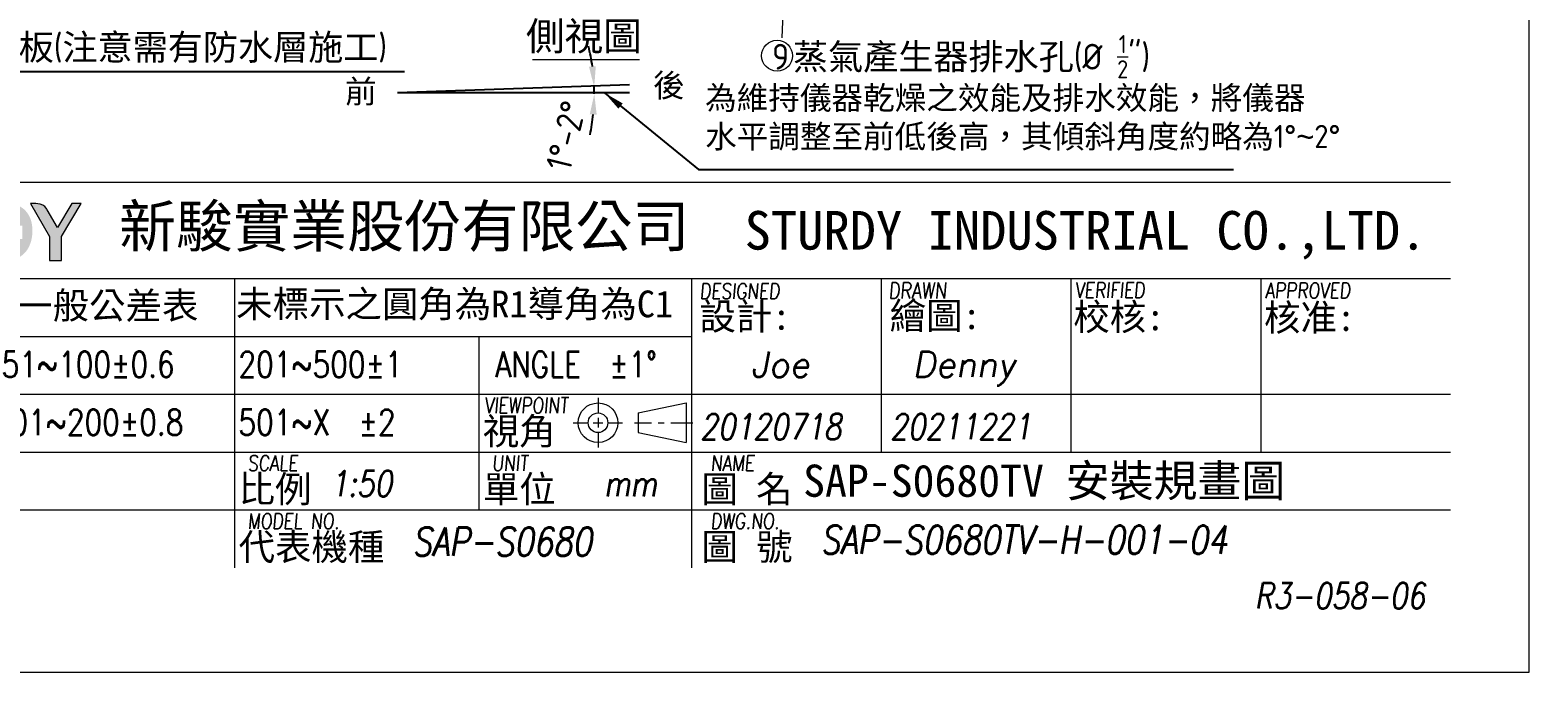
# Model space of a CAD drawing. Header units: millimetres. Extents: x -437105 to -215729, y -13373 to 269.
# Drawn here: x -340547 to -334723, y -10031 to -7535 of the extents above; entities that cross this region are included whole.
import ezdxf

# ---------------------------------------------------------------- set-up
doc = ezdxf.new("R2010")
doc.units = ezdxf.units.MM
doc.header["$MEASUREMENT"] = 0
doc.layers.get('0').update_dxf_attribs({"lineweight": 25})
for name, color, linetype, lineweight in [('D', 3, 'Continuous', 13), ('F', 7, 'Continuous', 15), ('T', 4, 'Continuous', 15)]:
    doc.layers.add(name, color=color, linetype=linetype, lineweight=lineweight)
doc.styles.get("Standard").update_dxf_attribs({"font": 'KAIU.TTF'})
doc.styles.add('STU25', font='isocp2.shx')
doc.styles.add('Text', font='romans.shx', dxfattribs={"width": 0.8, "oblique": 10})
doc.dimstyles.new('STU25', dxfattribs={"dimscale": 40, "dimtxt": 2.5, "dimasz": 2, "dimexe": 0.6, "dimexo": 1, "dimgap": 1, "dimtad": 1, "dimdsep": 46, "dimtxsty": 'STU25', "dimcen": 2, "dimazin": 2, "dimtfac": 1, "dimtmove": 0, "dimatfit": 3, "dimfxl": 0, "dimtolj": 1, "dimtzin": 0, "dimarcsym": 0})
doc.dimstyles.new('STU25$7', dxfattribs={"dimscale": 40, "dimtxt": 2.5, "dimasz": 2, "dimexe": 1.25, "dimexo": 0.625, "dimgap": 1, "dimtad": 0, "dimdec": 4, "dimdsep": 46, "dimtxsty": 'STU25', "dimcen": 2.5, "dimazin": 2, "dimtfac": 1, "dimtdec": 4, "dimtmove": 0, "dimatfit": 3, "dimfxl": 0, "dimtolj": 1, "dimtzin": 0, "dimarcsym": 0})

# ---------------------------------------------------------------- blocks, each defined once
blk = doc.blocks.new('*D1')
at = {"layer": 'D', "color": 0, "lineweight": -2}
for start, end in [(7.96945, 13.9389), (0, 2), (348.0611, 354.03055)]:
    blk.add_arc((-339123.1, -7783.6), 768.2, start, end, dxfattribs=at)
at = {"layer": 'D', "color": 0}
for points in [[(-338375.6, -7678.3), (-338349, -7676), (-338355.3, -7756.8)], [(-338345.7, -7864.2), (-338372.4, -7862.8), (-338354.9, -7783.6)]]:
    blk.add_solid(points, dxfattribs=at)
at = {"layer": 'Defpoints', "color": 0}
for p in [(-339123.1, -7783.6), (-339123.1, -7783.6), (-338355.1, -7765.7), (-338222.6, -7752.2), (-338222.1, -7783.6)]:
    blk.add_point(p, dxfattribs=at)
at = {"layer": 'D', "color": 0, "insert": (-338464.5, -7945.8), "char_height": 100, "attachment_point": 5, "rotation": 76.16516, "style": 'STU25'}
blk.add_mtext('1%%D-2%%D', dxfattribs=at)
blk = doc.blocks.new('新駿LOGO')
at = {"layer": 'F'}
h = blk.add_hatch(color=256, dxfattribs=at)
edge = h.paths.add_edge_path()
edge.add_spline(control_points=[(-514.87, -443.62), (-514.87, -443.62), (-513.05, -443.62), (-513.05, -443.62)], knot_values=[-9, -9, -9, -9, -8, -8, -8, -8], degree=3, periodic=0)
edge.add_spline(control_points=[(-513.05, -443.62), (-512.51, -443.62), (-512.09, -443.52), (-511.79, -443.32)], knot_values=[-8, -8, -8, -8, -7, -7, -7, -7], degree=3, periodic=0)
edge.add_spline(control_points=[(-511.79, -443.32), (-511.48, -443.12), (-511.25, -442.85), (-511.09, -442.5)], knot_values=[-7, -7, -7, -7, -6, -6, -6, -6], degree=3, periodic=0)
edge.add_spline(control_points=[(-511.09, -442.5), (-510.93, -442.15), (-510.85, -441.76), (-510.85, -441.32)], knot_values=[-6, -6, -6, -6, -5, -5, -5, -5], degree=3, periodic=0)
edge.add_spline(control_points=[(-510.85, -441.32), (-510.85, -440.87), (-510.93, -440.49), (-511.1, -440.17)], knot_values=[-5, -5, -5, -5, -4, -4, -4, -4], degree=3, periodic=0)
edge.add_spline(control_points=[(-511.1, -440.17), (-511.27, -439.85), (-511.49, -439.61), (-511.78, -439.45)], knot_values=[-4, -4, -4, -4, -3, -3, -3, -3], degree=3, periodic=0)
edge.add_spline(control_points=[(-511.78, -439.45), (-512.06, -439.29), (-512.46, -439.2), (-512.97, -439.2)], knot_values=[-3, -3, -3, -3, -2, -2, -2, -2], degree=3, periodic=0)
edge.add_spline(control_points=[(-512.97, -439.2), (-512.97, -439.2), (-514.87, -439.2), (-514.87, -439.2)], knot_values=[-2, -2, -2, -2, -1, -1, -1, -1], degree=3, periodic=0)
edge.add_spline(control_points=[(-514.87, -439.2), (-514.87, -439.2), (-514.87, -443.62), (-514.87, -443.62)], knot_values=[-1, -1, -1, -1, 0, 0, 0, 0], degree=3, periodic=0)
h.paths.add_polyline_path([(-514.34, -441.95), (-514.34, -440.92), (-513.51, -440.92), (-513.51, -440.07), (-512.48, -440.07), (-512.48, -440.92), (-511.64, -440.92), (-511.64, -441.95), (-512.48, -441.95), (-512.48, -442.77), (-513.51, -442.77), (-513.51, -441.95)], flags=16)
h = blk.add_hatch(color=256, dxfattribs=at)
edge = h.paths.add_edge_path()
edge.add_spline(control_points=[(-509.51, -443.62), (-509.51, -443.62), (-509.51, -441.77), (-509.51, -441.77), (-509.51, -441.77), (-511, -439.2), (-511, -439.2), (-511, -439.2), (-510.64, -439.2), (-510.64, -439.2), (-510.64, -439.2), (-510.3, -439.19), (-510.04, -439.32), (-509.79, -439.45), (-509.71, -439.68), (-509.71, -439.68), (-509.71, -439.68), (-508.9, -441.07), (-508.9, -441.07), (-508.9, -441.07), (-507.78, -439.2), (-507.78, -439.2), (-507.78, -439.2), (-507.05, -439.2), (-507.05, -439.2), (-507.05, -439.2), (-508.59, -441.77), (-508.59, -441.77), (-508.59, -441.77), (-508.59, -443.62), (-508.59, -443.62), (-508.59, -443.62), (-509.51, -443.62), (-509.51, -443.62)], knot_values=[0, 0, 0, 0, 1, 1, 1, 2, 2, 2, 3, 3, 3, 4, 4, 4, 5, 5, 5, 6, 6, 6, 7, 7, 7, 8, 8, 8, 9, 9, 9, 10, 10, 10, 11, 11, 11, 11], degree=3, periodic=1)
at = {"layer": 'F', "lineweight": 0}
blk.add_open_spline([(-509.51, -443.62), (-509.51, -443.62), (-509.51, -441.77), (-509.51, -441.77), (-509.51, -441.77), (-511, -439.2), (-511, -439.2), (-511, -439.2), (-510.64, -439.2), (-510.64, -439.2), (-510.64, -439.2), (-510.3, -439.19), (-510.04, -439.32), (-509.79, -439.45), (-509.71, -439.68), (-509.71, -439.68), (-509.71, -439.68), (-508.9, -441.07), (-508.9, -441.07), (-508.9, -441.07), (-507.78, -439.2), (-507.78, -439.2), (-507.78, -439.2), (-507.05, -439.2), (-507.05, -439.2), (-507.05, -439.2), (-508.59, -441.77), (-508.59, -441.77), (-508.59, -441.77), (-508.59, -443.62), (-508.59, -443.62), (-508.59, -443.62), (-509.51, -443.62), (-509.51, -443.62)], degree=3, knots=[0, 0, 0, 0, 1, 1, 1, 2, 2, 2, 3, 3, 3, 4, 4, 4, 5, 5, 5, 6, 6, 6, 7, 7, 7, 8, 8, 8, 9, 9, 9, 10, 10, 10, 11, 11, 11, 11], dxfattribs=at)
at = {"attachment_point": 1, "style": 'STU25'}
for s, insert, char_height in [('{\\f標楷體|b0|i0|c136|p65;新駿實業股份有限公司}', (-504.12, -439.33), 3.25), ('{\\f標楷體|b0|i0|c136|p65;STURDY\\H0.9667x; \\H1.034x;INDUSTRIAL CO.,LTD.}', (-455.51, -439.78), 3)]:
    blk.add_mtext(s, dxfattribs=dict(at, insert=insert, char_height=char_height))
blk = doc.blocks.new('H421')
at = {"layer": 'F', "color": 7}
for p, q in [((155.91, 38.09), (286.91, 38.09)), ((211.36, 38.09), (286.91, 38.09)), ((155.91, 30.59), (286.91, 30.59)), ((192.41, 30.59), (192.41, 17.09)), ((242.66, 30.59), (242.66, 17.09)), ((257.41, 30.59), (257.41, 17.09)), ((272.16, 30.59), (272.16, 17.09)), ((155.91, 26.09), (227.91, 26.09)), ((211.41, 26.09), (211.41, 17.09)), ((155.91, 21.59), (286.91, 21.59)), ((214.91, 21.59), (286.91, 21.59)), ((227.91, 21.59), (286.91, 21.59)), ((155.91, 17.09), (286.91, 17.09)), ((211.41, 17.09), (211.41, 12.59)), ((227.91, 17.09), (227.91, 8.09)), ((286.91, 12.59), (155.91, 12.59))]:
    blk.add_line(p, q, dxfattribs=at)
at = {"layer": 'F'}
for p, q in [((227.91, 30.59), (227.91, 17.09)), ((192.41, 17.09), (192.41, 8.09))]:
    blk.add_line(p, q, dxfattribs=at)
at = {"layer": 'F', "color": 0}
for p, q in [((220.66, 21.32), (220.66, 20.14)), ((223.77, 20.14), (227.5, 20.92)), ((223.77, 20.14), (223.77, 18.62)), ((227.5, 20.92), (227.5, 17.84)), ((218.72, 19.38), (219.89, 19.38)), ((220.27, 19.38), (221.04, 19.38)), ((220.66, 19.77), (220.66, 19)), ((221.42, 19.38), (222.57, 19.38)), ((223.49, 19.38), (224.81, 19.38)), ((225.34, 19.38), (225.81, 19.38)), ((226.31, 19.38), (228.03, 19.38)), ((220.66, 18.62), (220.66, 17.45)), ((223.77, 18.62), (227.5, 17.84))]:
    blk.add_line(p, q, dxfattribs=at)
for radius in [1.54, 0.762]:
    blk.add_circle((220.66, 19.38), radius, dxfattribs=at)
blk.add_blockref('新駿LOGO', (687.56, 475.62))
at = {"layer": 'F', "color": 1, "lineweight": 15, "style": 'Text', "oblique": 5, "width": 0.8}
for s, height, p in [('VERIFIED', 1.2, (257.72, 29.09)), ('DESIGNED', 1.2, (228.57, 29.01)), ('DRAWN', 1.245, (243.23, 29.03)), ('APPROVED', 1.2, (272.5, 29.06)), ('VIEWPOINT', 1.2, (211.83, 20.13)), ('SCALE', 1.2, (193.44, 15.63)), ('UNIT', 1.2, (212.42, 15.63)), ('NAME', 1.2, (229.41, 15.63)), ('MODEL NO.', 1.2, (193.44, 11.13)), ('DWG.NO.', 1.2, (229.41, 11.13))]:
    blk.add_text(s, height=height, dxfattribs=at).set_placement(p)
at = {"layer": 'F', "lineweight": -3}
for s, height, p in [('未標註者一般公差表', 2.076, (164.12, 27.45)), ('未標示之圓角為R1導角為C1', 2.0757, (192.54, 27.58)), ('設計:', 2.076, (228.54, 26.61)), ('繪圖:', 2.076, (243.32, 26.66)), ('校核:', 2.076, (257.59, 26.57)), ('核准:', 2.076, (272.41, 26.52)), ('視角', 2.076, (211.71, 17.69)), ('比例', 2.076, (192.73, 13.19)), ('單位', 2.076, (211.71, 13.19)), ('圖 名', 2.076, (228.7, 13.19)), ('代表機種', 2.076, (192.73, 8.69)), ('圖 號', 2.076, (228.7, 8.69))]:
    blk.add_text(s, height=height, dxfattribs=at).set_placement(p)
at = {"layer": 'F', "lineweight": 20, "style": 'Text', "width": 0.8}
for s, p in [('51~100±0.6', (174.32, 22.91)), ('201~500±1', (192.72, 22.91)), ('ANGLE  ±1%%D', (212.68, 22.91)), ('101~200±0.8', (173.63, 18.41)), ('501~X  ±2', (192.72, 18.41))]:
    blk.add_text(s, height=2, dxfattribs=at).set_placement(p)

msp = doc.modelspace()

# ---------------------------------------------------------------- linework, layer by layer
for q in [(-338218.398, -7746.917), (-338217.85, -7778.362)]:
    msp.add_line((-339118.85, -7778.362), q)
at = {"layer": 'D'}
for p, q in [((-337606.168, -7107.56), (-337626.658, -7565.715)), ((-338595.119, -7650.256), (-338178.711, -7650.256))]:
    msp.add_line(p, q, dxfattribs=at)
msp.add_circle((-337644.764, -7635.305), 60, dxfattribs=at)
at = {"layer": 'F', "color": 6}
for points in [[(-349373.432, 269.148), (-349373.432, -10030.852), (-334723.432, -10030.852), (-334723.432, 269.148)], [(-349373.286, 269.045), (-349373.286, -10030.852), (-334723.432, -10030.852), (-334723.432, 269.045)]]:
    msp.add_lwpolyline(points, close=True, dxfattribs=at)

# ---------------------------------------------------------------- block references
at = {"xscale": 49.9995, "yscale": 49.9995, "zscale": 49.9995}
msp.add_blockref('H421', (-349373.286, -10030.852), dxfattribs=at)

# ---------------------------------------------------------------- texts
at = {"layer": 'D', "color": 4}
msp.add_text('SAP-S0680TV 安裝規畫圖', height=124.99875, dxfattribs=at).set_placement((-337543.498, -9349.709))
at = {"layer": 'D', "attachment_point": 1}
for s, insert, char_height in [('{\\C11;側視圖}', (-338620.441, -7504.267), 110), ('{\\C3;地板\\Fisocp2.shx;(\\f標楷體|b0|i0|c136|p65;注意需有防水層施工\\Fisocp2.shx;)}', (-340727.554, -7551.991), 100), ('\\A1;{\\Fisocp2.shx;9\\f???|b0|i0|c0|p65;\\H0.4x; }蒸氣產生器排水孔{\\Fisocp2.shx;(%%C \\H0.7x;\\S1/2;\\H1.429x;")}', (-337664.247, -7555.01), 100), (' 前', (-339384.42, -7729.236), 90), ('{\\Fisocp2.shx; }後', (-338177.908, -7705.317), 90), ('為維持儀器乾燥之效能及排水效能，將儀器\\P水平調整至前低後高，其傾斜角度約略為{\\Fisocp2.shx;1%%D\\f???|b0|i0|c0|p65;~\\Fisocp2.shx;2%%D}', (-337924.397, -7754.006), 90)]:
    msp.add_mtext(s, dxfattribs=dict(at, insert=insert, char_height=char_height))
at = {"layer": 'T', "lineweight": 20, "style": 'Text', "oblique": 10}
for s, p in [('Joe', (-337746.189, -8885.127)), ('Denny', (-337118.357, -8885.127))]:
    msp.add_text(s, height=99.999, dxfattribs=at).set_placement(p)
at = {"layer": 'T', "lineweight": 20, "style": 'Text', "oblique": 10, "width": 0.8}
for s, height, p in [('20120718', 99.999, (-337943.209, -9127.249)), ('20211221', 99.999, (-337205.716, -9127.249)), ('1:50', 99.999, (-339380.586, -9348.222)), ('mm', 99.999, (-338317.69, -9347.939)), ('SAP-S0680', 109.9989, (-339061.744, -9578.889)), ('SAP-S0680TV-H-001-04', 109.9989, (-337475.34, -9571.896))]:
    msp.add_text(s, height=height, dxfattribs=at).set_placement(p)
at = {"layer": 'T', "linetype": 'Continuous', "lineweight": 20, "insert": (-335789.166, -9684.162), "char_height": 99.999, "attachment_point": 1, "style": 'Text'}
msp.add_mtext('{R3-058-06}', dxfattribs=at)

# ---------------------------------------------------------------- dimensions: what is measured, and where the dimension line sits
at = {"layer": 'D'}
dim = msp.add_angular_dim_2l(base=(-338355.081, -7765.748), line1=((-339123.074, -7783.623), (-338222.074, -7783.623)), line2=((-339123.074, -7783.623), (-338222.623, -7752.179)), text='1%%D-2%%D', dimstyle='STU25', override={"dimtxsty": 'STU25'}, dxfattribs=at)
dim.commit()
dim.dimension.update_dxf_attribs({"geometry": '*D1', "text_midpoint": (-338377.159, -7967.318), "dimtype": 162})

# ---------------------------------------------------------------- leaders
for points in [[(-340873.792, -7184.943), (-340726.909, -7696.456), (-339092.016, -7696.456)], [(-338314.907, -7780.147), (-337949.879, -8077.797), (-335871.181, -8077.797)]]:
    msp.add_leader(points, dimstyle='STU25$7', override={"dimgap": 1, "dimtad": 0}, dxfattribs=at)

doc.saveas('drawing.dxf')
